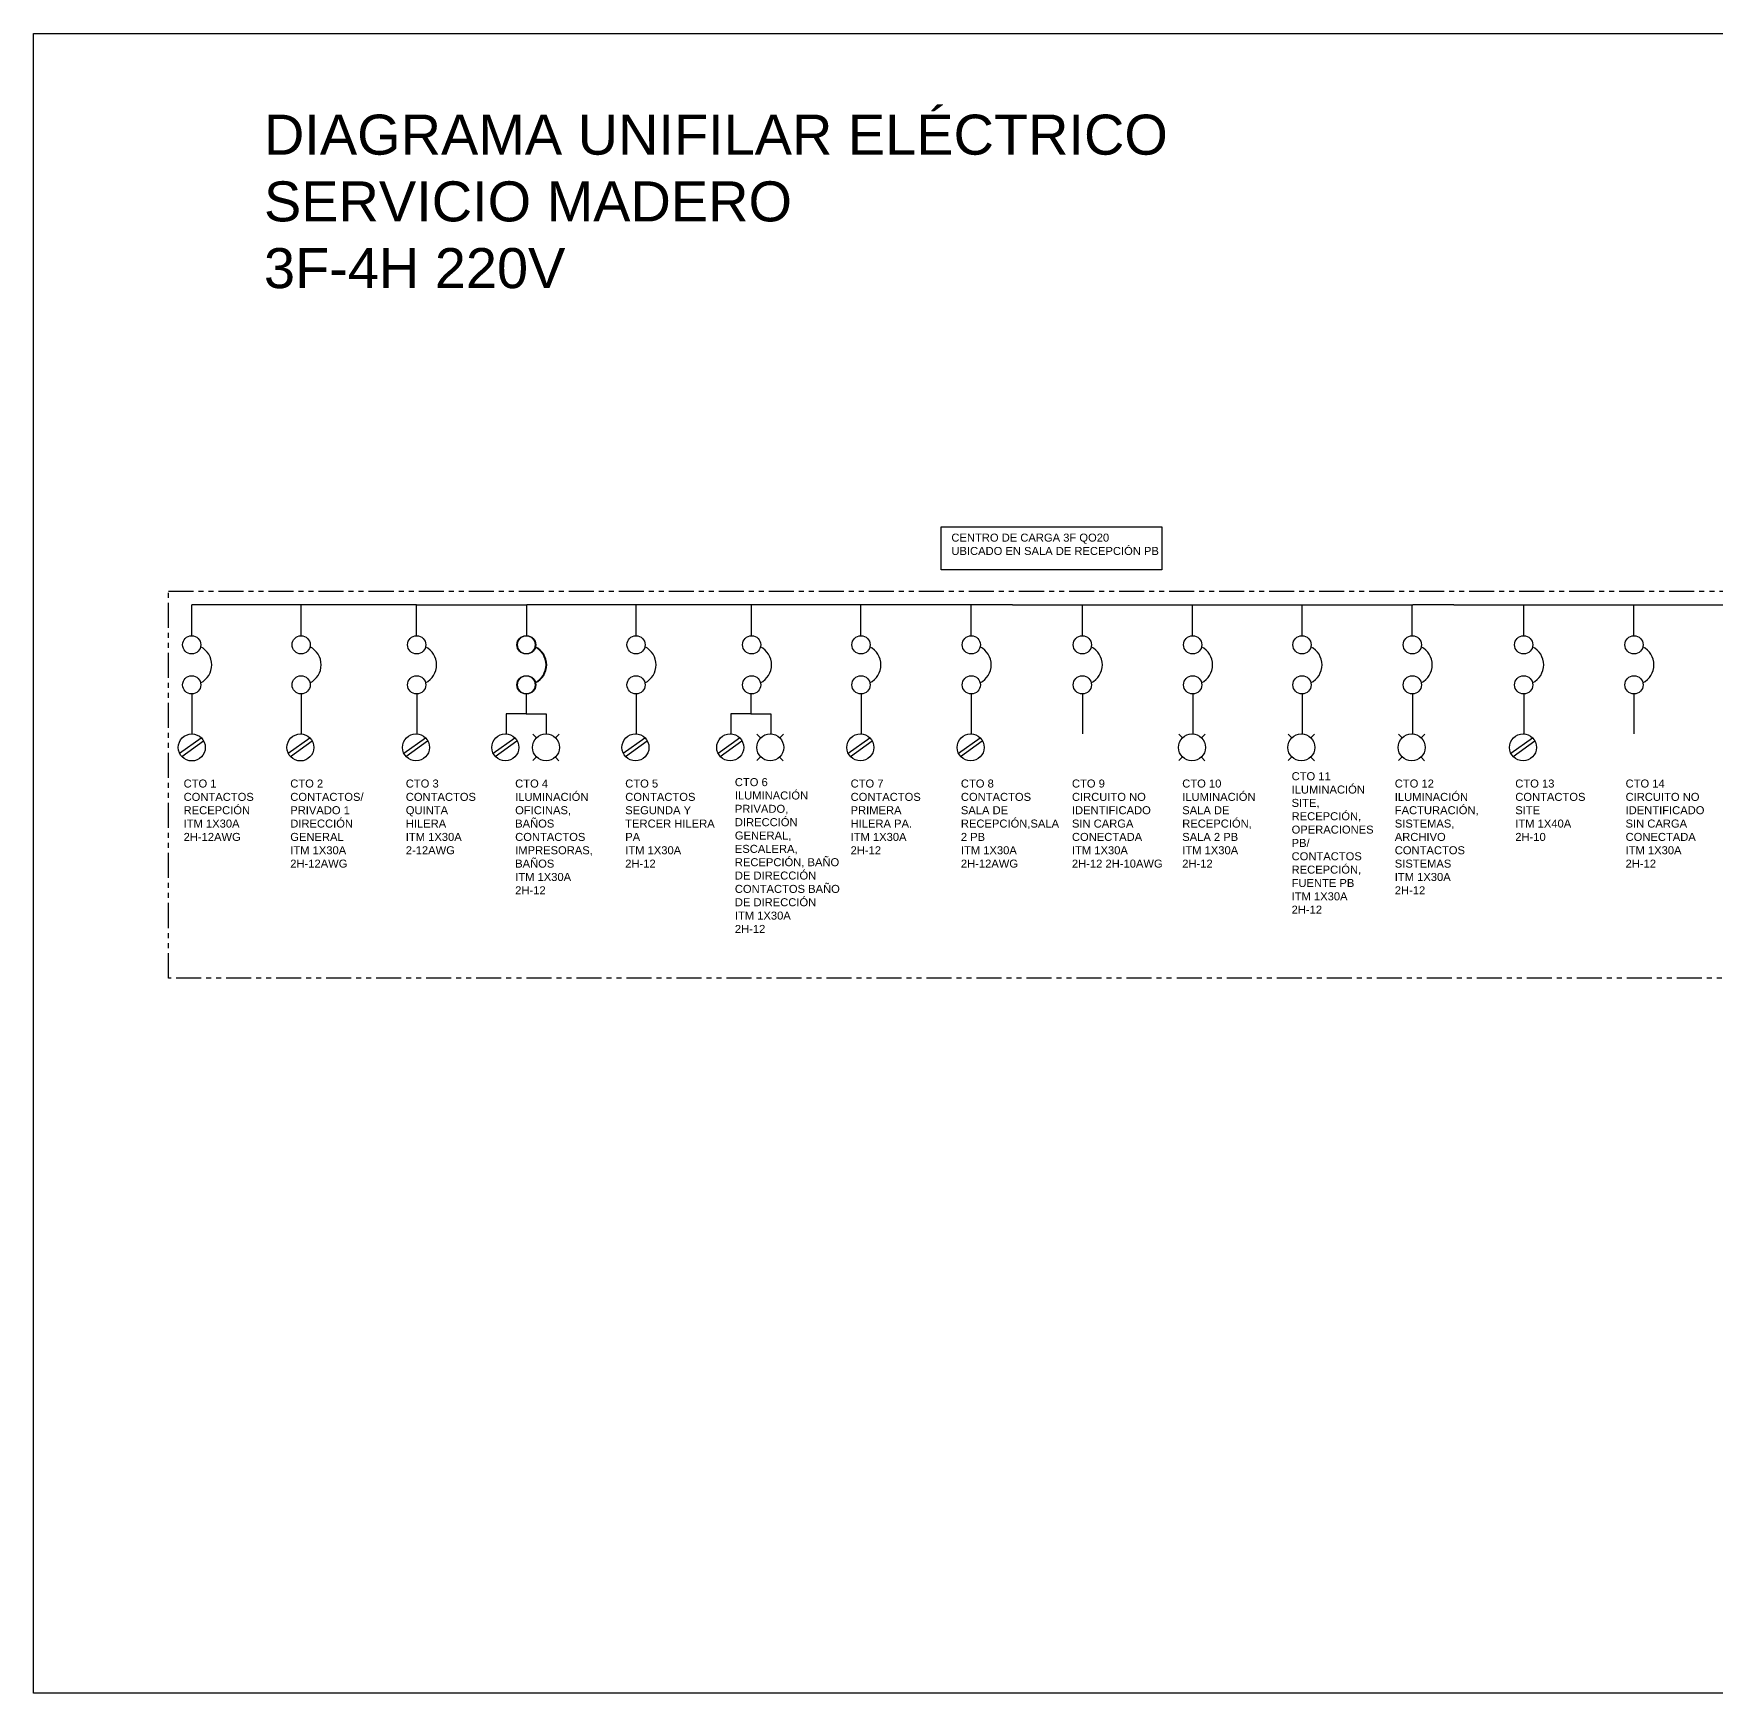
# Model space of a CAD drawing. Header units: inches. Extents: x 576 to 692, y 175 to 217.
# Drawn here: x 575.97 to 618.02, y 175.23 to 216.69 of the extents above; entities that cross this region are included whole.
import ezdxf

# ---------------------------------------------------------------- set-up
doc = ezdxf.new("R2010")
doc.units = ezdxf.units.IN
doc.header["$MEASUREMENT"] = 0
doc.linetypes.add('PHANTOM2', pattern=[1.25, 0.625, -0.125, 0.125, -0.125, 0.125, -0.125])
doc.styles.get("Standard").update_dxf_attribs({"font": 'arial.ttf'})

msp = doc.modelspace()

# ---------------------------------------------------------------- linework, layer by layer
for p, q in [((579.924, 201.647), (579.924, 202.42)), ((585.544, 202.42), (579.924, 202.42)), ((582.657, 201.647), (582.657, 202.42)), ((585.544, 201.647), (585.544, 202.42)), ((585.544, 201.647), (585.544, 202.42)), ((585.544, 202.42), (588.294, 202.42)), ((588.294, 201.647), (588.294, 202.42)), ((593.914, 202.42), (588.294, 202.42)), ((591.027, 201.647), (591.027, 202.42)), ((593.914, 201.647), (593.914, 202.42)), ((599.415, 202.42), (593.914, 202.42)), ((596.647, 201.647), (596.647, 202.42)), ((599.403, 201.647), (599.403, 202.42)), ((600.434, 202.42), (599.415, 202.42)), ((600.434, 202.42), (610.434, 202.42)), ((602.178, 201.647), (602.178, 202.42)), ((604.934, 201.647), (604.934, 202.42)), ((607.667, 201.647), (607.667, 202.42)), ((610.423, 201.647), (610.423, 202.42)), ((611.463, 202.42), (610.434, 202.42)), ((611.463, 202.42), (621.463, 202.42)), ((613.206, 201.647), (613.206, 202.42)), ((615.962, 201.647), (615.962, 202.42)), ((579.926, 200.193), (579.926, 199.193)), ((582.658, 200.193), (582.658, 199.193)), ((585.545, 200.193), (585.545, 199.193)), ((588.277, 200.193), (588.277, 199.693)), ((591.029, 200.193), (591.029, 199.193)), ((593.897, 200.193), (593.897, 199.693)), ((596.649, 200.193), (596.649, 199.193)), ((599.404, 200.193), (599.404, 199.193)), ((602.179, 200.193), (602.179, 199.193)), ((604.935, 200.193), (604.935, 199.193)), ((607.668, 200.193), (607.668, 199.193)), ((610.424, 200.193), (610.424, 199.193)), ((613.208, 200.193), (613.208, 199.193)), ((615.962, 200.193), (615.962, 199.193)), ((588.277, 199.693), (587.777, 199.693)), ((587.777, 199.693), (587.777, 199.193)), ((588.277, 199.693), (588.777, 199.693)), ((588.777, 199.693), (588.777, 199.193)), ((593.897, 199.693), (593.397, 199.693)), ((593.397, 199.693), (593.397, 199.193)), ((593.897, 199.693), (594.397, 199.693)), ((594.397, 199.693), (594.397, 199.193))]:
    msp.add_line(p, q)
at = {"color": 30}
for p, q in [((579.622, 198.711), (580.161, 199.097)), ((579.675, 198.632), (580.218, 199.024)), ((582.337, 198.711), (582.876, 199.097)), ((582.389, 198.632), (582.933, 199.024)), ((585.224, 198.711), (585.763, 199.098)), ((585.276, 198.633), (585.819, 199.025)), ((587.456, 198.711), (587.995, 199.098)), ((587.508, 198.633), (588.051, 199.025)), ((590.708, 198.711), (591.247, 199.098)), ((590.761, 198.633), (591.304, 199.025)), ((593.076, 198.711), (593.615, 199.098)), ((593.128, 198.633), (593.671, 199.025)), ((596.328, 198.711), (596.867, 199.098)), ((596.381, 198.633), (596.924, 199.025)), ((599.083, 198.711), (599.622, 199.098)), ((599.135, 198.633), (599.679, 199.025)), ((612.887, 198.712), (613.426, 199.098)), ((612.94, 198.633), (613.483, 199.025))]:
    msp.add_line(p, q, dxfattribs=at)
at = {"color": 2}
for p, q in [((588.537, 199.094), (588.445, 199.185)), ((589.016, 199.094), (589.108, 199.185)), ((594.14, 199.094), (594.048, 199.185)), ((594.619, 199.094), (594.711, 199.185)), ((604.678, 199.094), (604.586, 199.185)), ((605.157, 199.094), (605.249, 199.185)), ((607.411, 199.094), (607.319, 199.185)), ((607.89, 199.094), (607.982, 199.185)), ((610.167, 199.094), (610.075, 199.185)), ((610.646, 199.094), (610.738, 199.185)), ((588.537, 198.62), (588.446, 198.529)), ((589.011, 198.615), (589.101, 198.522)), ((594.14, 198.62), (594.048, 198.529)), ((594.614, 198.615), (594.704, 198.522)), ((604.678, 198.62), (604.586, 198.53)), ((605.152, 198.616), (605.242, 198.522)), ((607.411, 198.62), (607.319, 198.53)), ((607.885, 198.616), (607.975, 198.522)), ((610.167, 198.62), (610.075, 198.529)), ((610.641, 198.615), (610.731, 198.522))]:
    msp.add_line(p, q, dxfattribs=at)
msp.add_lwpolyline([(575.974, 216.687), (692.067, 216.687), (692.067, 175.228), (575.974, 175.228)], close=True)
at = {"color": 3}
msp.add_lwpolyline([(598.647, 204.371), (604.168, 204.371), (604.168, 203.294), (598.647, 203.294)], close=True, dxfattribs=at)
at = {"linetype": 'PHANTOM2'}
msp.add_lwpolyline([(579.345, 202.757), (628.91, 202.757), (628.91, 193.096), (579.345, 193.096)], close=True, dxfattribs=at)
for centre in [(579.924, 201.42), (582.657, 201.42), (585.544, 201.42), (588.277, 201.42), (588.294, 201.42), (591.027, 201.42), (593.914, 201.42), (596.647, 201.42), (599.403, 201.42), (602.178, 201.42), (604.934, 201.42), (607.667, 201.42), (610.423, 201.42), (613.206, 201.42), (615.962, 201.42), (579.924, 200.42), (582.657, 200.42), (585.544, 200.42), (588.277, 200.42), (588.294, 200.42), (591.027, 200.42), (593.914, 200.42), (596.647, 200.42), (599.403, 200.42), (602.178, 200.42), (604.934, 200.42), (607.667, 200.42), (610.423, 200.42), (613.206, 200.42), (615.962, 200.42)]:
    msp.add_circle(centre, 0.227)
at = {"color": 30}
for centre in [(579.926, 198.856), (582.64, 198.856), (585.527, 198.857), (587.759, 198.857), (591.012, 198.857), (593.379, 198.857), (596.632, 198.857), (599.387, 198.857), (613.191, 198.857)]:
    msp.add_circle(centre, 0.337, dxfattribs=at)
at = {"color": 2}
for centre in [(588.777, 198.857), (594.379, 198.857), (604.917, 198.857), (607.65, 198.857), (610.406, 198.857)]:
    msp.add_circle(centre, 0.337, dxfattribs=at)
for centre in [(579.924, 200.92), (582.657, 200.92), (585.544, 200.92), (588.277, 200.92), (588.294, 200.92), (591.027, 200.92), (593.914, 200.92), (596.647, 200.92), (599.403, 200.92), (602.178, 200.92), (604.934, 200.92), (607.667, 200.92), (610.423, 200.92), (613.206, 200.92), (615.962, 200.92)]:
    msp.add_arc(centre, 0.5, 296.2381, 63.7619)

# ---------------------------------------------------------------- texts
at = {"attachment_point": 1}
for s, width, heights, insert, char_height in [('DIAGRAMA UNIFILAR ELÉCTRICO\\PSERVICIO MADERO\\P3F-4H 220V', 52.55218, [0], (581.729, 214.664), 1), ('CTO 1\\PCONTACTOS \\PRECEPCIÓN\\PITM 1X30A \\P2H-12AWG', 2.26516, [0], (579.721, 198.055), 0.2), ('CTO 2\\PCONTACTOS/ PRIVADO 1\\PDIRECCIÓN GENERAL\\PITM 1X30A \\P2H-12AWG ', 2.26516, [0], (582.386, 198.055), 0.2), ('CTO 3\\PCONTACTOS QUINTA HILERA\\PITM 1X30A\\P2-12AWG', 1.78564, [1.939], (585.273, 198.055), 0.2), ('CTO 4\\PILUMINACIÓN OFICINAS, BAÑOS\\PCONTACTOS IMPRESORAS, BAÑOS\\PITM 1X30A\\P2H-12', 1.6862, [0], (588.006, 198.055), 0.2), ('CTO 5\\PCONTACTOS SEGUNDA Y TERCER HILERA PA\\PITM 1X30A\\P2H-12', 2.26516, [0], (590.756, 198.055), 0.2), ('CTO 6\\PILUMINACIÓN PRIVADO,\\PDIRECCIÓN GENERAL, ESCALERA, RECEPCIÓN, BAÑO DE DIRECCIÓN\\PCONTACTOS BAÑO DE DIRECCIÓN\\PITM 1X30A\\P2H-12', 2.69391, [0], (593.495, 198.09), 0.2), ('CTO 7\\PCONTACTOS PRIMERA HILERA PA.\\PITM 1X30A\\P2H-12', 1.80923, [0], (596.387, 198.055), 0.2), ('CTO 8\\PCONTACTOS SALA DE RECEPCIÓN,SALA 2 PB\\PITM 1X30A\\P2H-12AWG', 1.72411, [0], (599.143, 198.055), 0.2), ('CTO 9\\PCIRCUITO NO IDENTIFICADO\\PSIN CARGA CONECTADA\\PITM 1X30A\\P2H-12 2H-10AWG', 2.26516, [0], (601.918, 198.055), 0.2), ('CTO 10\\PILUMINACIÓN SALA DE RECEPCIÓN, SALA 2 PB\\PITM 1X30A\\P2H-12', 1.72163, [0], (604.674, 198.055), 0.2), ('CTO 11\\PILUMINACIÓN SITE, RECEPCIÓN, OPERACIONES PB/ CONTACTOS RECEPCIÓN, FUENTE PB \\PITM 1X30A\\P2H-12', 1.70627, [0], (607.407, 198.238), 0.2), ('CTO 12\\PILUMINACIÓN FACTURACIÓN, SISTEMAS, ARCHIVO\\PCONTACTOS SISTEMAS\\PITM 1X30A\\P2H-12', 1.82371, [0], (609.985, 198.055), 0.2), ('CTO 13\\PCONTACTOS SITE\\PITM 1X40A\\P2H-10', 2.26516, [0], (612.996, 198.055), 0.2), ('CTO 14\\PCIRCUITO NO IDENTIFICADO\\PSIN CARGA CONECTADA\\PITM 1X30A\\P2H-12', 2.26516, [0], (615.752, 198.055), 0.2)]:
    msp.add_mtext_dynamic_manual_height_columns(s, width=width, gutter_width=1, heights=heights, dxfattribs=dict(at, insert=insert, char_height=char_height))
at = {"color": 7, "insert": (598.906, 204.198), "char_height": 0.2, "attachment_point": 1}
msp.add_mtext_dynamic_manual_height_columns('CENTRO DE CARGA 3F QO20 UBICADO EN SALA DE RECEPCIÓN PB', width=5.19459, gutter_width=1, heights=[0], dxfattribs=at)

doc.saveas('drawing.dxf')
